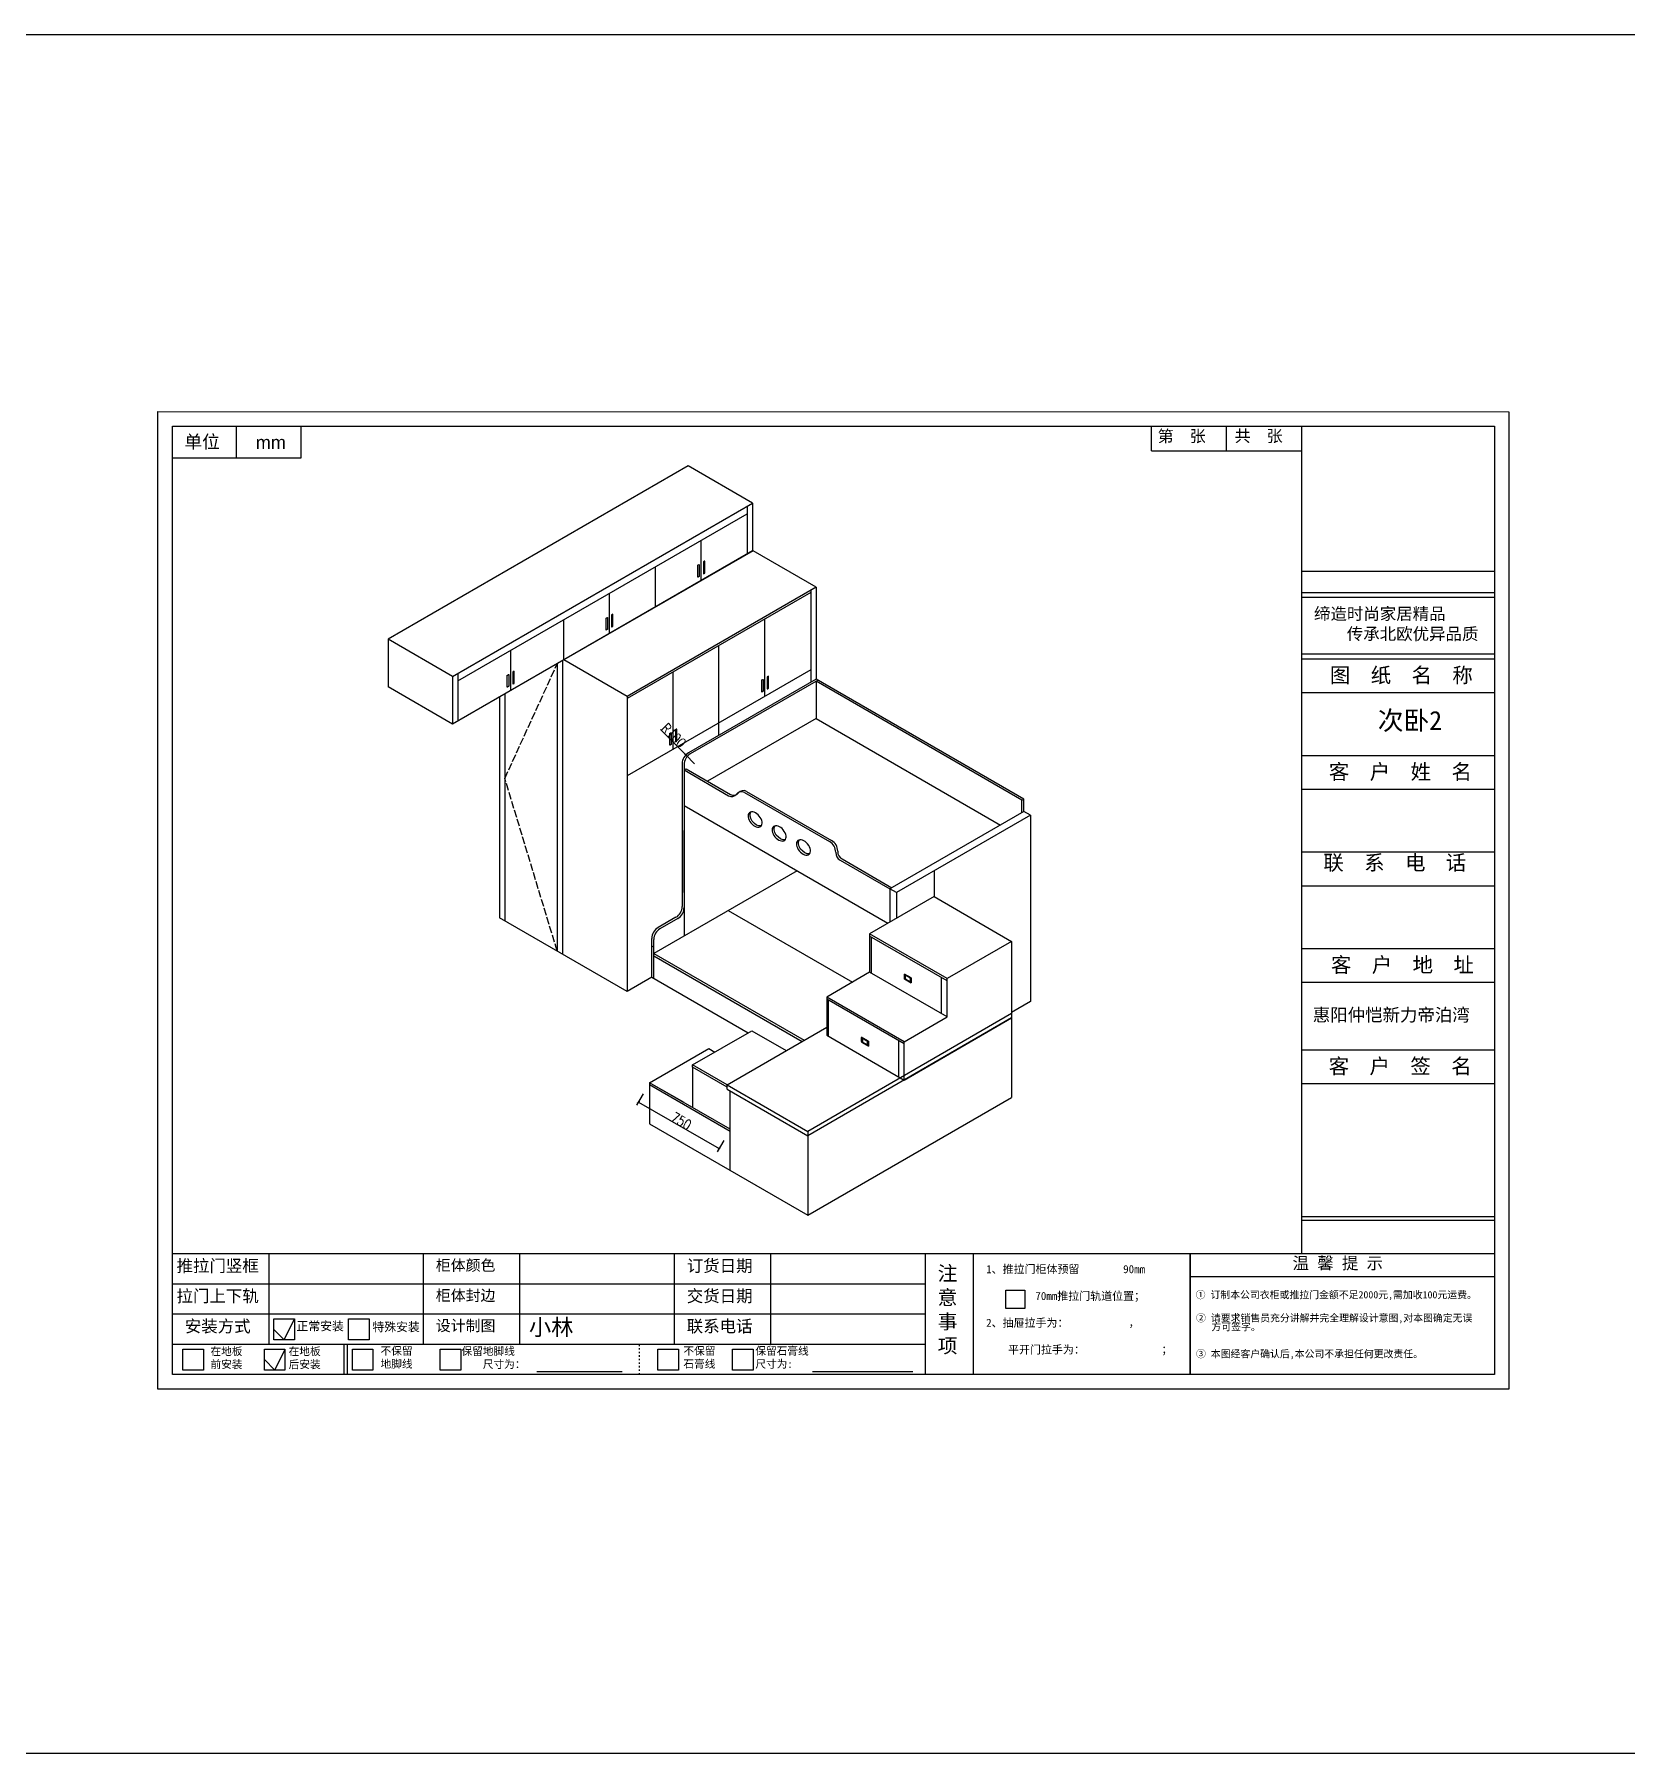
# Model space of a CAD drawing. Header units: millimetres. Extents: x 3255186 to 3429179, y -984851 to -941485.
# Drawn here: x 3379874 to 3392697, y -955326 to -941485 of the extents above; entities that cross this region are included whole.
import ezdxf

# ---------------------------------------------------------------- set-up
doc = ezdxf.new("R2010")
doc.units = ezdxf.units.MM
doc.header["$PDMODE"] = 35
doc.linetypes.add('ACAD_ISO02W100', pattern=[15, 12, -3])
doc.linetypes.add('ACAD_ISO03W100', pattern=[30, 12, -18])
doc.layers.add('块', color=7, linetype='Continuous', lineweight=30)
doc.styles.add('CHINESE', font='', dxfattribs={"width": 0.8})
doc.styles.add('DIM_FONT', font='SIMPLEX.shx', dxfattribs={"width": 0.8})
doc.styles.add('ROMANS', font='romans')
doc.styles.get("Standard").update_dxf_attribs({"font": 'acaderef.shx', "bigfont": 'bigfont.shx'})
doc.styles.add('新宋体', font='', dxfattribs={"height": 80})
doc.styles.add('标注用字体', font='', dxfattribs={"height": 70})
doc.styles.get('CHINESE').set_extended_font_data('PMingLiU')
doc.styles.get('新宋体').set_extended_font_data('NSimSun')
doc.styles.get('标注用字体').set_extended_font_data('FangSong_GB2312')
doc.dimstyles.new('ISO-25', dxfattribs={"dimtxt": 80, "dimasz": 20, "dimexe": 30, "dimexo": 80, "dimtad": 1, "dimdec": 0, "dimtxsty": 'DIM_FONT', "dimblk": 'ARCHTICK', "dimcen": 2.5, "dimadec": 0, "dimazin": 0, "dimtfac": 1, "dimtdec": 0, "dimtmove": 1, "dimatfit": 3, "dimfxl": 80, "dimfxlon": 1, "dimarcsym": 0})
doc.dimstyles.get("Standard").update_dxf_attribs({"dimscale": 100, "dimtxt": 3, "dimasz": 2, "dimexe": 1, "dimexo": 0, "dimgap": 1, "dimtad": 1, "dimdec": 0, "dimdsep": 46, "dimtxsty": 'CHINESE', "dimblk1": 'OBLIQUE', "dimblk2": 'OBLIQUE', "dimsah": 1, "dimcen": 0, "dimdle": 1, "dimclrd": 256, "dimclre": 256, "dimclrt": 256, "dimadec": 0, "dimazin": 0, "dimtfac": 1, "dimtdec": 0, "dimtix": 1, "dimtmove": 2, "dimatfit": 3, "dimldrblk": 'OBLIQUE', "dimfxl": 1, "dimtolj": 1, "dimtzin": 0, "dimarcsym": 0})
pattern_1 = [(45, (1305.171, -13759.847), (-2.245064, 2.245064), []), (45, (1305.171, -13758.2594), (-2.245064, 2.245064), [])]

# ---------------------------------------------------------------- blocks, each defined once
blk = doc.blocks.new('_ArchTick')
at = {"color": 0, "linetype": 'ByBlock', "const_width": 0.15}
blk.add_lwpolyline([(-0.5, -0.5), (0.5, 0.5)], dxfattribs=at)
blk = doc.blocks.new('*D381')
at = {"color": 0, "lineweight": -2, "ltscale": 5}
for p in [(3384917, -947081), (3385191, -947356)]:
    blk.add_line(p, (3385120, -947285), dxfattribs=at)
at = {"layer": 'Defpoints', "color": 0, "ltscale": 5}
for p in [(3385120, -947285), (3385191, -947356)]:
    blk.add_point(p, dxfattribs=at)
at = {"color": 0, "lineweight": -2, "ltscale": 5, "xscale": 20, "yscale": 20, "zscale": 20, "rotation": 314.9999999992453}
blk.add_blockref('_ArchTick', (3385120, -947285), dxfattribs=at)
at = {"color": 0, "ltscale": 5, "insert": (3385023, -947129), "char_height": 80, "attachment_point": 5, "rotation": 315, "style": 'DIM_FONT'}
blk.add_mtext('R100', dxfattribs=at)
blk = doc.blocks.new('衣柜内拉手')
h = blk.add_hatch()
h.set_pattern_fill('STEEL', color=256, style=0)
h.set_pattern_definition(pattern_1)
h.paths.add_polyline_path([(-30, 0), (-40, 0), (-40, -50), (-30, -50)])
h = blk.add_hatch()
h.set_pattern_fill('STEEL', color=256, style=0)
h.set_pattern_definition(pattern_1)
h.paths.add_polyline_path([(40, 0), (30, 0), (30, -50), (40, -50)])
for p, q in [((-40, 0), (40, 0)), ((-40, 0), (-40, -50)), ((-30, 0), (-30, -50)), ((30, 0), (30, -50)), ((40, 0), (40, -50)), ((40, -50), (-40, -50))]:
    blk.add_line(p, q)
for centre, start, end in [((0, -258), 83.1787, 96.8213), ((0, 208), 263.1787, 276.8213)]:
    blk.add_arc(centre, 253, start, end)
blk = doc.blocks.new('M')
for p, q in [((7224, 24106), (7224, 32333)), ((7224, 32333), (18599, 32332)), ((18599, 32332), (18599, 24106)), ((7346, 24228), (7345, 32211)), ((7345, 32211), (18477, 32210)), ((7886, 31941), (7886, 32211)), ((8426, 32211), (8426, 31941)), ((15589, 32004), (15589, 32211)), ((16220, 32004), (16220, 32211)), ((16852, 32210), (16852, 25243)), ((18477, 32210), (18477, 24228)), ((15589, 32004), (16852, 32004)), ((8426, 31941), (7345, 31941)), ((16852, 30991), (18477, 30991)), ((16852, 30810), (18477, 30810)), ((16852, 30770), (18477, 30770)), ((16852, 30294), (18477, 30294)), ((16852, 30253), (18477, 30253)), ((16852, 29969), (18477, 29969)), ((16852, 29440), (18477, 29440)), ((16852, 29156), (18477, 29156)), ((16852, 28628), (18477, 28628)), ((16852, 28343), (18477, 28343)), ((16852, 27815), (18477, 27815)), ((16852, 27531), (18477, 27531)), ((16852, 26962), (18477, 26962)), ((16852, 26677), (18477, 26677)), ((16852, 25557), (18477, 25557)), ((16852, 25527), (18477, 25527)), ((18477, 25243), (7346, 25243)), ((8159, 24482), (8159, 25243)), ((9459, 24482), (9459, 25243)), ((10272, 24482), (10272, 25243)), ((11572, 24482), (11572, 25243)), ((12385, 24482), (12385, 25243)), ((13685, 24228), (13685, 25243)), ((14091, 24228), (14091, 25243)), ((15913, 25243), (15913, 24232)), ((15916, 25243), (15916, 24232)), ((18477, 25050), (15913, 25050)), ((13685, 24989), (7346, 24989)), ((13685, 24736), (7346, 24736)), ((13685, 24482), (7346, 24482)), ((8792, 24228), (8792, 24482)), ((8819, 24228), (8819, 24482)), ((18477, 24228), (7346, 24228)), ((10414, 24254), (11133, 24254)), ((12734, 24254), (13581, 24254)), ((18599, 24106), (7224, 24106))]:
    blk.add_line(p, q)
at = {"color": 0, "ltscale": 5}
for p, q in [((8199, 24608), (8286, 24520)), ((8286, 24520), (8372, 24696)), ((8121, 24354), (8207, 24266)), ((8207, 24266), (8294, 24442))]:
    blk.add_line(p, q, dxfattribs=at)
at = {"linetype": 'ACAD_ISO03W100'}
blk.add_line((11279, 24228), (11279, 24482), dxfattribs=at)
at = {"lineweight": 25}
for points in [[(7434, 24442), (7607, 24442), (7607, 24266), (7434, 24266)], [(8120, 24442), (8293, 24442), (8293, 24266), (8120, 24266)], [(8861, 24442), (9034, 24442), (9034, 24266), (8861, 24266)], [(9601, 24442), (9774, 24442), (9774, 24266), (9601, 24266)], [(11433, 24442), (11606, 24442), (11606, 24266), (11433, 24266)], [(12062, 24442), (12235, 24442), (12235, 24266), (12062, 24266)]]:
    blk.add_lwpolyline(points, close=True, dxfattribs=at)
at = {"layer": '块'}
blk.add_lwpolyline([(14364, 24939), (14524, 24939), (14524, 24783), (14364, 24783)], close=True, dxfattribs=at)
at = {"layer": '块', "lineweight": 25}
for points in [[(8199, 24696), (8372, 24696), (8372, 24520), (8199, 24520)], [(8828, 24696), (9001, 24696), (9001, 24520), (8828, 24520)]]:
    blk.add_lwpolyline(points, close=True, dxfattribs=at)
at = {"char_height": 109.1, "attachment_point": 5}
for s, insert in [('{\\fSimSun|b0|i0|c134|p54;单位}', (7596, 32074)), ('{\\fArial|b0|i0|c0|p32;mm}', (8174, 32074))]:
    blk.add_mtext(s, dxfattribs=dict(at, insert=insert))
at = {"attachment_point": 1}
for s, insert, char_height, width in [('{\\fSimSun|b0|i0|c134|p54;第  张}', (15641, 32177), 99.06, 2286.9), ('{\\fSimSun|b0|i0|c134|p54;共  张}', (16289, 32178), 99.06, 2286.9), ('{\\fSimSun|b0|i0|c134|p2;缔造时尚家居精品\\P    传承北欧优异品质}', (16957, 30683), 101.58, 1676.49), ('{\\fSimSun|b0|i0|c134|p54;推拉门竖框}', (7380, 25194), 101.58, 748), ('{\\fSimSun|b0|i0|c134|p54;订货日期}', (11676, 25194), 101.58, 567.91), ('{\\fSimSun|b0|i0|c134|p54;温 馨 提 示}', (16777, 25217), 101.58, 2345.16), ('{\\fSimHei|b0|i0|c134|p2;注意事项}', (13789, 25141), 121.9, 119.08), ('{\\fSimSun|b0|i0|c134|p54;拉门上下轨}', (7380, 24940), 101.58, 748), ('{\\fSimSun|b0|i0|c134|p54;交货日期}', (11676, 24940), 101.58, 567.91), ('{\\fSimSun|b0|i0|c134|p54;安装方式}', (7450, 24686), 101.58, 567.91), ('{\\fSimSun|b0|i0|c134|p54;正常安装}', (8390, 24672), 73.14, 538.56), ('{\\fSimSun|b0|i0|c134|p54;特殊安装}', (9029, 24665), 73.14, 538.56), ('{\\fSimSun|b0|i0|c134|p54;联系电话}', (11676, 24686), 101.58, 567.91), ('{\\fSimSun|b0|i0|c134|p54;在地板\\P前安装}', (7666, 24456), 65.83, 645.46), ('{\\fSimSun|b0|i0|c134|p54;在地板\\P后安装}', (8324, 24456), 65.83, 645.46), ('{\\fSimSun|b0|i0|c134|p54;不保留\\P地脚线}', (9098, 24460), 65.83, 645.46), ('{\\fSimSun|b0|i0|c134|p54;保留地脚线\\P    尺寸为：}', (9780, 24458), 65.83, 801.54), ('{\\fSimSun|b0|i0|c134|p54;不保留\\P\\fSimSun|b0|i0|c134|p2;石膏线}', (11648, 24460), 65.83, 645.46), ('{\\fSimSun|b0|i0|c134|p54;保留\\fSimSun|b0|i0|c134|p2;石膏线\\P尺寸为:}', (12254, 24460), 65.83, 645.46)]:
    blk.add_mtext(s, dxfattribs=dict(at, insert=insert, char_height=char_height, width=width))
for s, insert, char_height, width, style in [('图  纸  名  称', (17091, 30178), 126.2, 1414.86, '新宋体'), ('客  户  姓  名', (17083, 29365), 126.2, 1414.86, '新宋体'), ('联  系  电  话', (17036, 28600), 126.2, 1756.25, '新宋体'), ('客  户  地  址', (17100, 27740), 126.2, 1414.86, '新宋体'), ('客  户  签  名', (17081, 26887), 126.2, 1414.86, '新宋体'), ('柜体颜色  ', (9563, 25194), 92.1, 1815.91, '新宋体'), ('{\\fSimSun|b0|i0|c134|p2;1、推拉门柜体预留        90mm           \\P       \\P         70mm推拉门轨道位置；\\P\\P2、抽屉拉手为：\\L           \\l，\\P   \\P    平开门拉手为：\\L              \\l；\\P               }', (14197, 25149), 67.72, 4207.93, '标注用字体'), ('{\\fSimSun|b0|i0|c134|p54;柜体封边}', (9563, 24940), 92.1, 1815.91, '新宋体'), ('{\\fSimSun|b0|i0|c134|p54;设计制图}', (9563, 24686), 92.1, 1815.91, '新宋体')]:
    blk.add_mtext(s, dxfattribs=dict(at, insert=insert, char_height=char_height, width=width, style=style))
at = {"char_height": 101.55, "attachment_point": 1, "style": 'ROMANS'}
for s, insert in [('{\\fSimSun|b0|i0|c134|p2;\\H0.8x;     \\H0.75x;    ① 订制本公司衣柜或推拉门金额不足2000元,需加收100元运费。\\P        }', (15519, 24930)), ('{\\fSimSun|b0|i0|c134|p2;\\P\\H0.6x;        \u3000 ② 请要求销售员充分讲解并完全理解设计意图,对本图确定无误}', (15508, 24904)), ('{\\fSimSun|b0|i0|c134|p2;\\P\\H0.6x;\\P           方可签字。}', (15638, 24931)), ('{\\fSimSun|b0|i0|c134|p2;\\P\\H0.6x;           ③ 本图经客户确认后,本公司不承担任何更改责任。}', (15508, 24602))]:
    blk.add_mtext(s, dxfattribs=dict(at, insert=insert))
blk = doc.blocks.new('*D491')
at = {"color": 0, "lineweight": -2, "ltscale": 5}
for p, q in [((3384777, -950014), (3384724, -950106)), ((3384739, -950080), (3385388, -950455)), ((3385427, -950389), (3385373, -950481))]:
    blk.add_line(p, q, dxfattribs=at)
at = {"layer": 'Defpoints', "color": 0, "ltscale": 5}
for p in [(3384829, -949924, -53), (3385478, -950299, -53), (3385388, -950455)]:
    blk.add_point(p, dxfattribs=at)
at = {"color": 0, "lineweight": -2, "ltscale": 5, "xscale": 20, "yscale": 20, "zscale": 20}
for p, rotation in [((3384739, -950080), 150.000000000035), ((3385388, -950455), 330.000000000035)]:
    blk.add_blockref('_ArchTick', p, dxfattribs=dict(at, rotation=rotation))
at = {"color": 0, "ltscale": 5, "insert": (3385084, -950233), "char_height": 80, "attachment_point": 5, "rotation": 330, "style": 'DIM_FONT'}
blk.add_mtext('750', dxfattribs=at)

msp = doc.modelspace()

# ---------------------------------------------------------------- hatches: boundary and pattern name
at = {"ltscale": 5, "extrusion": (-0.707107, -0.408248, 0.57735)}
h = msp.add_hatch(dxfattribs=at)
h.set_pattern_fill('AR-CONC', color=252, scale=1.2248, angle=90, style=0)
h.set_pattern_definition([(140, (-1133154.53, -645717.68), (19.522192, 223.1397826), [23.33244, -256.65684]), (85, (-1133154.53, -645717.68), (-234.006176, -43.165413), [18.665952, -205.325472]), (190.451, (-1133152.9, -645699.08), (-214.482919, 179.975176), [19.829512, -218.124632]), (136.1842, (-1133216.74, -645717.68), (51.493443, 332.01761), [34.99866, -384.98526]), (186.6356, (-1133212.45, -645690), (-303.04682, 290.772706), [29.744268, -327.186948]), (81.184, (-1133216.74, -645717.68), (-303.046284, 290.77316), [27.998928, -307.988208]), (111, (-1133201.19, -645686.57), (125.254807, 185.697905), [23.33244, -256.65684]), (56, (-1133201.2, -645686.57), (-225.593421, 75.695124), [18.665952, -205.325472]), (161.4514, (-1133190.75, -645671.1), (-100.339116, 261.392518), [19.829512, -218.124632]), (127.5, (-1133154.525, -645717.68), (-103.5630116, 3.7829213), [0, -202.8366784, 0, -208.436464, 0, -206.10322]), (97.5, (-1133154.53, -645717.68), (-122.701168, 81.8407226), [0, -118.8398944, 0, -198.1701904, 0, -78.552548]), (57.5, (-1133154.525, -645787.05), (7.0165656, 166.071361), [0, -77.7748, 0, -242.657376, 0, -321.987672]), (47.5, (-1133154.53, -645818.16), (-31.142366, 181.4286214), [0, -101.10724, 0, -161.1493856, 0, -228.657912])])
h.paths.add_polyline_path([(2516010.1, 1417899.8), (2516633.6, 1418523.3), (2516079.4, 1419077.6), (2515455.8, 1418454.1)])

# ---------------------------------------------------------------- linework, layer by layer
at = {"ltscale": 5}
for p, q in [((3385138.4, -944958.5, 947.5), (3382722.1, -946353.6, 947.5)), ((3385658.1, -945258.5, 947.5), (3385138.4, -944958.5, 947.5)), ((3385661.9, -945641.3, 672.1), (3384139.3, -946520.3, 672.1)), ((3386170.2, -945934.8, 672.1), (3385661.9, -945641.3, 672.1)), ((3383241.7, -946653.6, 2920.4), (3382722.1, -946353.6, 2920.4)), ((3382722.1, -946353.6, 2920.4), (3382722.1, -946738.6, 2920.4)), ((3384084.8, -946551.8, 1915.3), (3384084.8, -948864.9, 1915.3)), ((3384128.1, -946526.8, 1915.3), (3384128.1, -948889.9, 1915.3)), ((3384647.7, -946813.8, 1915.3), (3384139.3, -946520.3, 1915.3)), ((3383241.7, -947038.6, 2648.2), (3382722.1, -946738.6, 2648.2)), ((3383619.7, -946820.3, 1915.3), (3383619.7, -948596.4, 1915.3)), ((3383663, -946795.3, 1915.3), (3383663, -948621.4, 1915.3)), ((3387827.8, -947649.8, 161.6), (3387843.4, -947640.8, 161.6)), ((3387895.3, -947770.8, 161.6), (3387895.3, -949270.8, 161.6)), ((3387120.2, -948218.3, 161.6), (3387120.2, -948426.3, 161.6)), ((3386816.3, -948393.8, 161.6), (3386764.3, -948363.8, 161.6)), ((3387120.2, -948426.3, 161.6), (3386600.6, -948726.3, 161.6)), ((3387120.2, -948426.3, 161.6), (3387743.8, -948786.4, 670.7)), ((3384647.7, -949189.9, 247.9), (3383619.7, -948596.4, 247.9)), ((3386600.6, -948726.3, 161.6), (3386600.6, -949034.9, 161.6)), ((3387743.8, -948786.4, 670.7), (3387224.2, -949086.4, 670.7)), ((3387743.8, -948786.4, 670.7), (3387743.8, -950043.4, 670.7)), ((3386600.6, -949034.9, 161.6), (3386255.1, -949234.4, 161.6)), ((3387224.2, -949394.9, 417.2), (3386600.6, -949034.9, 417.2)), ((3386255.1, -949234.4, 161.6), (3386255.1, -949542.9, 161.6)), ((3387895.3, -949270.8, 161.6), (3387743.8, -949358.3, 161.6)), ((3385452.3, -949941.4, -53), (3386255.1, -949477.9, -53)), ((3387743.8, -949368.4, 477.3), (3386101.8, -950316.4, 477.3)), ((3387743.8, -949403.4, 452.6), (3386101.8, -950351.4, 452.6)), ((3386878.7, -949594.4, 670.7), (3387224.2, -949394.9, 417.2)), ((3386878.7, -949902.9, 452.6), (3387743.8, -949403.4, 452.6)), ((3385175.2, -949781.4, -53), (3385651.5, -949506.4, -53)), ((3385651.5, -949506.4, -53), (3385928.6, -949666.4, -53)), ((3386878.7, -949902.9, 452.6), (3386878.7, -949594.4, 670.7)), ((3384828.7, -949924.4, -53), (3385305.1, -949649.4, -53)), ((3385305.1, -949649.4, -53), (3385354.4, -949677.9, -53)), ((3385452.3, -949941.4, -53), (3385175.2, -949781.4, -53)), ((3385175.2, -949799.4, -53), (3385175.2, -949781.4, -53)), ((3385452.3, -949959.4, -53), (3385175.2, -949799.4, -53)), ((3385175.2, -949799.4, -53), (3385175.2, -950124.4, -53)), ((3385478.3, -950299.4, -53), (3384828.7, -949924.4, -53)), ((3384828.7, -949924.4, -53), (3384828.7, -950256.4, -53)), ((3385105.9, -950084.4, -53), (3384828.7, -949924.4, -53)), ((3385478.3, -950317.4, -53), (3384828.7, -949942.4, -53)), ((3386101.8, -950991.4), (3387743.8, -950043.4)), ((3386101.8, -950316.4, 477.3), (3386101.8, -950991.4))]:
    msp.add_line(p, q, dxfattribs=at)
at = {"ltscale": 5, "extrusion": (0.707107, -0.408248, 0.57735)}
for p, q in [((3383241.7, -946653.6, 2920.4), (3385658.1, -945258.5, 947.5)), ((3383285, -946688.6, 2842.6), (3385614.8, -945343.5, 940.4)), ((3385614.8, -945283.5, 982.8), (3385614.8, -945668.5, 710.6)), ((3385658.1, -945258.5, 947.5), (3385658.1, -945643.5, 675.2)), ((3385244.9, -945882, 1012.5), (3385244.9, -945557, 1242.4)), ((3385658.1, -945643.5, 675.2), (3383241.7, -947038.6, 2648.2)), ((3384875.1, -946095.5, 1314.5), (3384875.1, -945770.5, 1544.3)), ((3384505.3, -946309, 1616.4), (3384505.3, -945984, 1846.3)), ((3386170.2, -945934.8, 672.1), (3384647.7, -946813.8, 1915.3)), ((3386126.9, -945977.8, 707.5), (3384647.7, -946831.8, 1915.3)), ((3386126.9, -945959.8, 720.2), (3386126.9, -946699.8, 196.9)), ((3386170.2, -945934.8, 684.9), (3386170.2, -946674.8, 161.6)), ((3384135.5, -946197.5, 2148.2), (3384135.5, -946522.5, 1918.4)), ((3385757.1, -946813.3, 569.6), (3385757.1, -946191.3, 1009.4)), ((3383710.3, -946768.1, 2265.6), (3383710.3, -946443, 2495.4)), ((3385387.3, -947126.9, 800.8), (3385387.3, -946404.8, 1311.4)), ((3383241.7, -946653.6, 2920.4), (3383241.7, -947038.6, 2648.2)), ((3383285, -946628.6, 2885.1), (3383285, -947013.6, 2612.8)), ((3386126.9, -946599.8, 267.7), (3384647.7, -947453.9, 1475.4)), ((3385017.5, -947240.4, 1173.5), (3385017.5, -946618.3, 1613.3)), ((3384647.7, -946813.8, 1928), (3384647.7, -949189.9, 247.9)), ((3384846.9, -949074.8, 148.9), (3384647.7, -949189.9, 311.5))]:
    msp.add_line(p, q, dxfattribs=at)
for p, q in [((3386170.2, -946674.8, 161.6), (3385141.2, -947269, 161.6)), ((3386185.8, -946683.8, 161.6), (3385156.7, -947278, 161.6)), ((3387843.4, -947640.8, 161.6), (3386170.2, -946674.8, 161.6)), ((3387827.8, -947649.8, 161.6), (3386170.2, -946692.8, 161.6)), ((3386170.2, -946692.8, 161.6), (3386170.2, -946992.8, 161.6)), ((3386170.2, -946992.8, 161.6), (3385295.5, -947497.8, 161.6)), ((3386170.2, -946992.8, 161.6), (3387654.6, -947849.8, 161.6)), ((3385091.2, -947355.6, 161.6), (3385091.2, -948506.1, 161.6)), ((3385106.7, -947364.6, 161.6), (3385106.7, -948742.8, 161.6)), ((3385106.7, -947406.8, 161.6), (3385122.3, -947397.8, 161.6)), ((3385106.7, -947406.8, 161.6), (3385464.8, -947613.5, 161.6)), ((3385122.3, -947397.8, 161.6), (3385480.3, -947604.5, 161.6)), ((3385106.7, -947692.8, 161.6), (3386748.7, -948640.8, 161.6)), ((3385593.9, -947588.1, 161.6), (3386277.8, -947983, 161.6)), ((3385609.5, -947579.1, 161.6), (3386293.4, -947974, 161.6)), ((3387827.8, -947749.8, 161.6), (3387827.8, -947649.8, 161.6)), ((3387843.4, -947740.8, 161.6), (3387843.4, -947640.8, 161.6)), ((3387843.4, -947740.8, 161.6), (3386764.3, -948363.8, 161.6)), ((3387895.3, -947770.8, 161.6), (3386816.3, -948393.8, 161.6)), ((3387895.3, -947770.8, 161.6), (3387843.4, -947740.8, 161.6)), ((3386327.8, -948069.6, 161.6), (3386327.8, -948071.4, 161.6)), ((3386343.4, -948060.6, 161.6), (3386343.4, -948062.4, 161.6)), ((3386016.1, -948217.8, 161.6), (3384862.5, -948883.8, 161.6)), ((3386362.8, -948132, 161.6), (3386764.3, -948363.8, 161.6)), ((3386378.4, -948123, 161.6), (3386779.9, -948354.8, 161.6)), ((3386764.3, -948363.8, 161.6), (3386764.3, -948631.8, 161.6)), ((3386816.3, -948393.8, 161.6), (3386816.3, -948601.8, 161.6)), ((3385041.2, -948592.7, 161.6), (3384896.9, -948676, 161.6)), ((3385056.7, -948601.7, 161.6), (3384912.5, -948685, 161.6)), ((3384846.9, -949074.8, 161.6), (3384846.9, -948762.6, 161.6)), ((3384846.9, -949074.8, 161.6), (3384846.9, -948762.6, 161.6)), ((3384862.5, -949083.8, 161.6), (3384862.5, -948771.6, 161.6))]:
    msp.add_line(p, q)
at = {"color": 0, "linetype": 'ByBlock'}
for p, q in [((3385106.7, -947692.8, 161.6), (3385106.7, -947892.8, 161.6)), ((3385106.7, -947892.8, 161.6), (3385106.7, -948392.8, 161.6)), ((3385106.7, -947892.8, 161.6), (3385106.7, -948092.8, 161.6)), ((3385106.7, -948392.8, 161.6), (3385106.7, -947892.8, 161.6)), ((3384862.5, -948833.8, 161.6), (3384846.9, -948824.8, 161.6))]:
    msp.add_line(p, q, dxfattribs=at)
at = {"extrusion": (-0.707107, -0.408248, 0.57735)}
for p, q in [((3385462.8, -948537.3, 161.6), (3386462.7, -949114.5, 977.9)), ((3386616.2, -949043.9, -43.8), (3386616.2, -948753.3, 161.6)), ((3384846.9, -948892.8, 136.1), (3384846.9, -948892.8, 136.1)), ((3384862.5, -948883.8, 161.6), (3386073.2, -949582.9, 1150.1)), ((3384862.5, -948901.8, 148.9), (3386057.7, -949591.9, 1124.7)), ((3384846.9, -949074.8, 148.9), (3385622.9, -949522.9, 782.4)), ((3387180.9, -949369.9, 417.2), (3387180.9, -949079.4, 622.6)), ((3387224.2, -949394.9, 452.6), (3387224.2, -949086.4, 670.7)), ((3386270.7, -949551.9, -43.8), (3386270.7, -949261.4, 161.6)), ((3386835.4, -949877.9, 417.2), (3386835.4, -949587.4, 622.6)), ((3385452.3, -949976.4, -77.8), (3385452.3, -949941.4, -53)), ((3385478.3, -950631.4, -509.1), (3385478.3, -949991.4, -56.6)), ((3384828.7, -950256.4, -1039.5), (3386101.8, -950991.4))]:
    msp.add_line(p, q, dxfattribs=at)
at = {"ltscale": 5, "extrusion": (-0.707107, -0.408248, 0.57735)}
for p, q in [((3387224.2, -949086.4, 670.7), (3386600.6, -948726.3, 161.6)), ((3387224.2, -949104.4, 658), (3386600.6, -948744.3, 148.9)), ((3386878.7, -949594.4, 670.7), (3386255.1, -949234.4, 161.6)), ((3386878.7, -949612.4, 658), (3386255.1, -949252.4, 148.9)), ((3386255.1, -949542.9, -56.6), (3386878.7, -949902.9, 452.6)), ((3385452.3, -949941.4, -53), (3386101.8, -950316.4, 477.3)), ((3385452.3, -949976.4, -77.8), (3386101.8, -950351.4, 452.6))]:
    msp.add_line(p, q, dxfattribs=at)
at = {"color": 6, "ltscale": 5}
msp.add_lwpolyline([(3255352.8, -941484.6), (3429179.2, -941484.6), (3429179.2, -955325.7), (3255352.8, -955325.7)], close=True, dxfattribs=at)
at = {"extrusion": (0.707107, -0.408248, 0.57735)}
for points, elevation in [([(873566.8, -1964712.7), (873486.2, -1964793.2, -0.4142136), (873482.8, -1964793.2), (873475.1, -1964785.5, -0.4142136), (873475.1, -1964782.1), (873555.7, -1964701.6, -0.4142136), (873559.1, -1964701.6), (873566.8, -1964709.3, -0.4142136)], 2780469), ([(873600.3, -1964746.2), (873519.7, -1964826.8, 0.4142136), (873519.7, -1964830.2), (873527.4, -1964837.9, 0.4142136), (873530.8, -1964837.9), (873611.4, -1964757.3, 0.4142136), (873611.4, -1964753.9), (873603.7, -1964746.2, 0.4142136)], 2780469), ([(872860.7, -1964006.6), (872780.1, -1964087.1, 0.4142136), (872780.1, -1964090.5), (872787.8, -1964098.3, 0.4142136), (872791.2, -1964098.3), (872871.8, -1964017.7, 0.4142136), (872871.8, -1964014.3), (872864.1, -1964006.6, 0.4142136)], 2780469), ([(872827.2, -1963973), (872746.6, -1964053.6, -0.4142136), (872743.2, -1964053.6), (872735.5, -1964045.9, -0.4142136), (872735.5, -1964042.5), (872816, -1963961.9, -0.4142136), (872819.4, -1963961.9), (872827.2, -1963969.7, -0.4142136)], 2780469), ([(872032.1, -1963178), (871951.5, -1963258.6, -0.4142136), (871948.1, -1963258.6), (871940.4, -1963250.9, -0.4142136), (871940.4, -1963247.5), (872021, -1963166.9, -0.4142136), (872024.4, -1963166.9), (872032.1, -1963174.6, -0.4142136)], 2780469), ([(872065.6, -1963211.5), (871985.1, -1963292.1, 0.4142136), (871985.1, -1963295.5), (871992.8, -1963303.2, 0.4142136), (871996.2, -1963303.2), (872076.7, -1963222.6, 0.4142136), (872076.7, -1963219.2), (872069, -1963211.5, 0.4142136)], 2780469), ([(873022.3, -1965597.5), (872941.7, -1965678.1, -0.4142136), (872938.3, -1965678.1), (872930.6, -1965670.4, -0.4142136), (872930.6, -1965667), (873011.2, -1965586.4, -0.4142136), (873014.6, -1965586.4), (873022.3, -1965594.1, -0.4142136)], 2780955.6), ([(873055.8, -1965631), (872975.2, -1965711.6, 0.4142136), (872975.2, -1965715), (872982.9, -1965722.7, 0.4142136), (872986.3, -1965722.7), (873066.9, -1965642.1, 0.4142136), (873066.9, -1965638.7), (873059.2, -1965631, 0.4142136)], 2780955.6), ([(872282.7, -1964857.9), (872202.1, -1964938.5, -0.4142136), (872198.7, -1964938.5), (872191, -1964930.8, -0.4142136), (872191, -1964927.4), (872271.6, -1964846.8, -0.4142136), (872275, -1964846.8), (872282.7, -1964854.5, -0.4142136)], 2780955.6), ([(872316.2, -1964891.4), (872235.6, -1964972, 0.4142136), (872235.6, -1964975.4), (872243.3, -1964983.1, 0.4142136), (872246.7, -1964983.1), (872327.3, -1964902.5, 0.4142136), (872327.3, -1964899.1), (872319.6, -1964891.4, 0.4142136)], 2780955.6)]:
    msp.add_lwpolyline(points, format="xyb", close=True, dxfattribs=dict(at, elevation=elevation))
at = {"color": 252, "linetype": 'ACAD_ISO02W100', "ltscale": 5, "elevation": 1915.3}
msp.add_lwpolyline([(3384084.8, -948864.9), (3383663, -947474.2), (3384084.8, -946551.8)], dxfattribs=at)
for centre, radius, start, end in [((3385191.2, -947355.6, 161.6), 100, 120, 180), ((3385206.7, -947364.6, 161.6), 100, 120, 180), ((3385489.8, -947570.2, 161.6), 50, 240, 322.30067), ((3385505.3, -947561.2, 161.6), 50, 240, 322.30067), ((3385568.9, -947631.4, 161.6), 50, 60, 142.30067), ((3385584.5, -947622.4, 161.6), 50, 60, 142.30067), ((3386243.4, -948060.6, 161.6), 100, 0, 60), ((3386227.8, -948069.6, 161.6), 100, 0, 60), ((3386397.8, -948071.4, 161.6), 70, 180, 240), ((3386413.4, -948062.4, 161.6), 70, 180, 240), ((3384991.2, -948506.1, 161.6), 100, 300, 0), ((3385006.7, -948515.1, 161.6), 100, 300, 0), ((3384946.9, -948762.6, 161.6), 100, 120, 180), ((3384962.5, -948771.6, 161.6), 100, 120, 180)]:
    msp.add_arc(centre, radius, start, end)
at = {"extrusion": (0, 0, -1)}
for centre in [(3385678.5, -947805.5, 161.6), (3385871.8, -947917.2, 161.6), (3386067.8, -948030.3, 161.6)]:
    msp.add_ellipse(centre, major_axis=(-45.5, 54.9), ratio=0.6112406, dxfattribs=at)
for centre in [(3385694.1, -947796.5, 161.6), (3385887.4, -947908.2, 161.6), (3386083.4, -948021.3, 161.6)]:
    msp.add_ellipse(centre, major_axis=(-45.5, 54.9), ratio=0.6112406, start_param=3.4513622, end_param=6.1806965, dxfattribs=at)

# ---------------------------------------------------------------- block references
at = {"xscale": 0.9564703947398812, "yscale": 0.956470394943608, "zscale": 0.95647039488}
msp.add_blockref('M', (3373960.2, -975447.3), dxfattribs=at)
at = {"extrusion": (-0.707107, -0.408248, 0.57735), "yscale": 0.9798399999826585}
for p, xscale, zscale, rotation in [((2515367.8, 1419728.9, -2007279.1), -0.9798400001950848, 0.9798400000191301, 44.99999999896826), ((2515634.9, 1419409.5, -2006827.3), -0.9798400001950771, 0.9798400000161578, 44.99999999896779)]:
    msp.add_blockref('衣柜内拉手', p, dxfattribs=dict(at, xscale=xscale, zscale=zscale, rotation=rotation))

# ---------------------------------------------------------------- texts
at = {"lineweight": 13, "insert": (3390692.9, -946931.6), "char_height": 151.99, "width": 3084.132, "attachment_point": 1, "style": '新宋体'}
msp.add_mtext('次卧2', dxfattribs=at)
at = {"attachment_point": 1}
for s, insert, char_height, width in [('{\\fSimSun|b0|i0|c134|p2;惠阳仲恺新力帝泊湾}', (3390169.7, -949326.6), 103.005, 2195.022), ('{\\fSimSun|b0|i0|c134|p2;小林}', (3383856.9, -951826.5), 131.33, 1829.185)]:
    msp.add_mtext(s, dxfattribs=dict(at, insert=insert, char_height=char_height, width=width))

# ---------------------------------------------------------------- dimensions: what is measured, and where the dimension line sits
at = {"ltscale": 5}
dim = msp.add_radius_dim(center=(3385191.2, -947355.6, 161.6), mpoint=(3385120.4, -947284.9, 161.6), dimstyle='Standard', override={"dimscale": 1, "dimtxt": 80, "dimasz": 20, "dimexe": 30, "dimexo": 80, "dimgap": 0.625, "dimdsep": 44, "dimtxsty": 'DIM_FONT', "dimblk": 'ArchTick', "dimsah": 0, "dimcen": 2.5, "dimdle": 0, "dimclrd": 0, "dimclre": 0, "dimclrt": 0, "dimtix": 0, "dimtmove": 1, "dimfxl": 80, "dimfxlon": 1, "dimtolj": 0, "dimtzin": 8}, dxfattribs=at)
dim.commit()
dim.dimension.update_dxf_attribs({"geometry": '*D381', "text_midpoint": (3384993.8, -947158.2, 161.6), "dimtype": 132})
dim = msp.add_aligned_dim(p1=(3384828.7, -949924.4, -53), p2=(3385478.3, -950299.4, -53), distance=-180.1, dimstyle='ISO-25', dxfattribs=at)
dim.commit()
dim.dimension.update_dxf_attribs({"geometry": '*D491', "text_midpoint": (3385083.8, -950232.6)})

doc.saveas('drawing.dxf')
